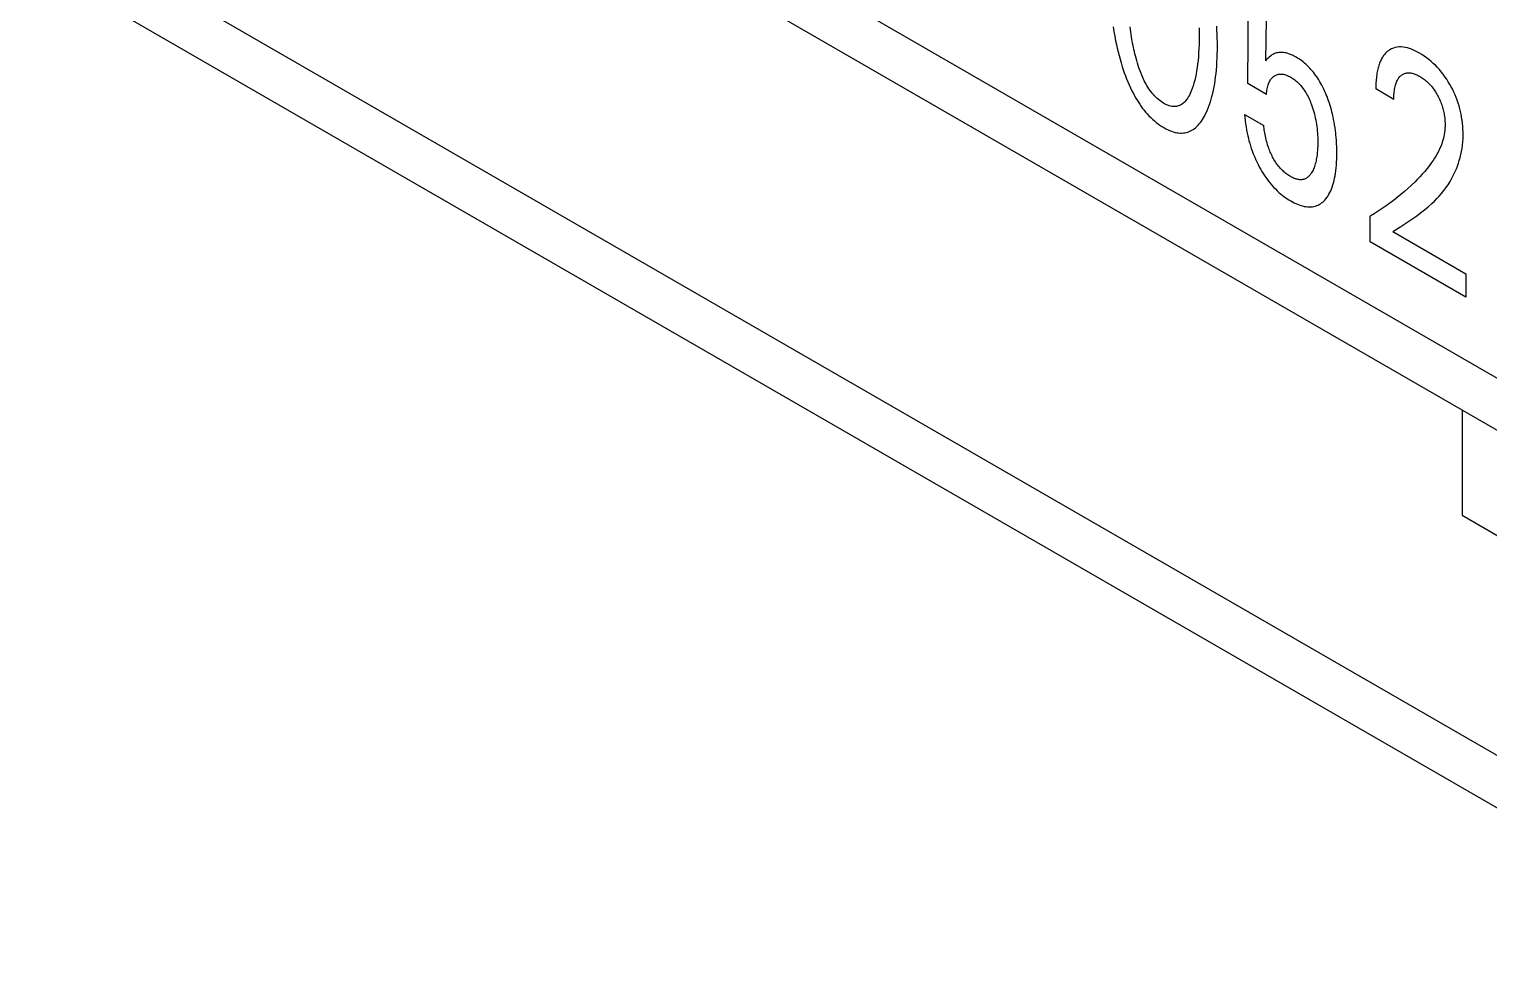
# Model space of a CAD drawing. Extents: x 0 to 420, y 0 to 297.
# Drawn here: x 193.64 to 203.11, y 122.04 to 128.06 of the extents above; entities that cross this region are included whole.
import ezdxf

# ---------------------------------------------------------------- set-up
doc = ezdxf.new("R2010")
doc.units = 0
doc.header["$LTSCALE"] = 23.1
doc.layers.add('40000_ISO', color=7, linetype='CONTINUOUS')

msp = doc.modelspace()

# ---------------------------------------------------------------- linework, layer by layer
at = {"layer": '40000_ISO', "color": 7, "linetype": 'CONTINUOUS'}
for p, q in [((164.8545, 147.9124), (213.9987, 119.5397)), ((165.0612, 147.4549), (214.2058, 119.0819)), ((220.0091, 113.62), (170.8649, 141.9927)), ((171.072, 141.5349), (220.2162, 113.1622)), ((201.5429, 127.7077), (201.549, 128.3493)), ((201.6637, 128.2981), (201.6566, 127.8555)), ((200.6696, 128.0756), (200.6742, 128.0459)), ((200.7816, 128.06), (200.7796, 128.0764)), ((201.3427, 128.0538), (201.3411, 128.0803)), ((200.6742, 128.0459), (200.6794, 128.0159)), ((200.6794, 128.0159), (200.6852, 127.9858)), ((200.6852, 127.9858), (200.6902, 127.9621)), ((200.7837, 128.0435), (200.7816, 128.06)), ((200.7861, 128.0269), (200.7837, 128.0435)), ((200.7886, 128.0103), (200.7861, 128.0269)), ((200.7908, 127.9968), (200.7886, 128.0103)), ((200.7932, 127.9833), (200.7908, 127.9968)), ((200.7957, 127.9698), (200.7932, 127.9833)), ((201.2265, 128.0702), (201.2271, 128.043)), ((201.2271, 127.9887), (201.2265, 127.9617)), ((201.2271, 128.043), (201.2273, 128.0159)), ((201.2273, 128.0159), (201.2271, 127.9887)), ((201.3439, 128.0275), (201.3427, 128.0538)), ((201.3448, 128.0013), (201.3439, 128.0275)), ((201.3453, 127.9754), (201.3448, 128.0013)), ((200.6902, 127.9621), (200.6956, 127.9382)), ((200.6956, 127.9382), (200.7014, 127.9143)), ((200.7014, 127.9143), (200.7076, 127.8902)), ((200.7076, 127.8902), (200.7142, 127.8661)), ((200.7983, 127.9562), (200.7957, 127.9698)), ((200.8011, 127.9426), (200.7983, 127.9562)), ((200.804, 127.9289), (200.8011, 127.9426)), ((200.8071, 127.9152), (200.804, 127.9289)), ((200.8104, 127.9014), (200.8071, 127.9152)), ((200.8138, 127.8876), (200.8104, 127.9014)), ((200.8179, 127.8722), (200.8138, 127.8876)), ((201.2241, 127.9084), (201.2222, 127.8823)), ((201.2255, 127.9349), (201.2241, 127.9084)), ((201.2265, 127.9617), (201.2255, 127.9349)), ((201.344, 127.8724), (201.3448, 127.8979)), ((201.3448, 127.8979), (201.3453, 127.9237)), ((201.3455, 127.9496), (201.3453, 127.9754)), ((201.3453, 127.9237), (201.3455, 127.9496)), ((201.6899, 127.8866), (201.6817, 127.88)), ((201.6946, 127.8902), (201.6899, 127.8866)), ((201.6995, 127.8936), (201.6946, 127.8902)), ((201.7045, 127.8967), (201.6995, 127.8936)), ((201.7102, 127.8998), (201.7045, 127.8967)), ((201.7161, 127.9025), (201.7102, 127.8998)), ((201.7221, 127.9049), (201.7161, 127.9025)), ((201.7283, 127.9069), (201.7221, 127.9049)), ((201.7348, 127.9084), (201.7283, 127.9069)), ((201.7414, 127.9096), (201.7348, 127.9084)), ((201.7481, 127.9104), (201.7414, 127.9096)), ((201.7562, 127.9107), (201.7481, 127.9104)), ((201.7644, 127.9105), (201.7562, 127.9107)), ((201.7728, 127.9098), (201.7644, 127.9105)), ((201.7814, 127.9085), (201.7728, 127.9098)), ((201.79, 127.9067), (201.7814, 127.9085)), ((201.7988, 127.9044), (201.79, 127.9067)), ((201.8069, 127.9019), (201.7988, 127.9044)), ((201.8151, 127.8989), (201.8069, 127.9019)), ((201.8233, 127.8956), (201.8151, 127.8989)), ((201.8316, 127.8919), (201.8233, 127.8956)), ((201.8399, 127.8878), (201.8316, 127.8919)), ((201.8483, 127.8835), (201.8399, 127.8878)), ((201.8566, 127.8788), (201.8483, 127.8835)), ((202.4197, 127.8845), (202.416, 127.879)), ((202.4235, 127.8898), (202.4197, 127.8845)), ((202.4275, 127.895), (202.4235, 127.8898)), ((202.4316, 127.8999), (202.4275, 127.895)), ((202.4359, 127.9046), (202.4316, 127.8999)), ((202.4404, 127.9091), (202.4359, 127.9046)), ((202.445, 127.9133), (202.4404, 127.9091)), ((202.4498, 127.9173), (202.445, 127.9133)), ((202.4547, 127.9211), (202.4498, 127.9173)), ((202.4597, 127.9246), (202.4547, 127.9211)), ((202.4648, 127.9278), (202.4597, 127.9246)), ((202.4756, 127.9336), (202.4648, 127.9278)), ((202.4869, 127.9383), (202.4756, 127.9336)), ((202.4987, 127.9418), (202.4869, 127.9383)), ((202.5111, 127.9443), (202.4987, 127.9418)), ((202.5238, 127.9455), (202.5111, 127.9443)), ((202.5369, 127.9455), (202.5238, 127.9455)), ((202.5504, 127.9444), (202.5369, 127.9455)), ((202.5642, 127.9422), (202.5504, 127.9444)), ((202.5782, 127.939), (202.5642, 127.9422)), ((202.5909, 127.9352), (202.5782, 127.939)), ((202.6038, 127.9306), (202.5909, 127.9352)), ((202.6167, 127.9252), (202.6038, 127.9306)), ((202.6298, 127.9192), (202.6167, 127.9252)), ((202.6428, 127.9125), (202.6298, 127.9192)), ((202.656, 127.9052), (202.6428, 127.9125)), ((202.6713, 127.8961), (202.656, 127.9052)), ((202.6866, 127.8861), (202.6713, 127.8961)), ((202.7018, 127.8754), (202.6866, 127.8861)), ((200.7142, 127.8661), (200.7213, 127.8419)), ((200.7213, 127.8419), (200.7289, 127.8177)), ((200.7289, 127.8177), (200.7353, 127.7981)), ((200.7353, 127.7981), (200.742, 127.7785)), ((200.8222, 127.8568), (200.8179, 127.8722)), ((200.8267, 127.8413), (200.8222, 127.8568)), ((200.8316, 127.8258), (200.8267, 127.8413)), ((200.8367, 127.8102), (200.8316, 127.8258)), ((200.8423, 127.7947), (200.8367, 127.8102)), ((200.8482, 127.7792), (200.8423, 127.7947)), ((201.2111, 127.7907), (201.2071, 127.7687)), ((201.2145, 127.8131), (201.2111, 127.7907)), ((201.2175, 127.8358), (201.2145, 127.8131)), ((201.2201, 127.8589), (201.2175, 127.8358)), ((201.2222, 127.8823), (201.2201, 127.8589)), ((201.3367, 127.7728), (201.3391, 127.7973)), ((201.3391, 127.7973), (201.3411, 127.822)), ((201.3411, 127.822), (201.3427, 127.8471)), ((201.3427, 127.8471), (201.344, 127.8724)), ((201.6651, 127.8644), (201.6566, 127.8555)), ((201.6739, 127.8729), (201.6651, 127.8644)), ((201.6817, 127.88), (201.6739, 127.8729)), ((201.8657, 127.8734), (201.8566, 127.8788)), ((201.8747, 127.8676), (201.8657, 127.8734)), ((201.8837, 127.8615), (201.8747, 127.8676)), ((201.8927, 127.855), (201.8837, 127.8615)), ((201.9017, 127.8482), (201.8927, 127.855)), ((201.9105, 127.841), (201.9017, 127.8482)), ((201.9193, 127.8334), (201.9105, 127.841)), ((201.928, 127.8255), (201.9193, 127.8334)), ((201.9365, 127.8172), (201.928, 127.8255)), ((201.9446, 127.8088), (201.9365, 127.8172)), ((201.9525, 127.8001), (201.9446, 127.8088)), ((201.9603, 127.7912), (201.9525, 127.8001)), ((201.9679, 127.7819), (201.9603, 127.7912)), ((202.3836, 127.793), (202.382, 127.7847)), ((202.3854, 127.8012), (202.3836, 127.793)), ((202.3874, 127.8092), (202.3854, 127.8012)), ((202.3895, 127.8171), (202.3874, 127.8092)), ((202.3918, 127.8248), (202.3895, 127.8171)), ((202.3942, 127.8323), (202.3918, 127.8248)), ((202.3969, 127.8397), (202.3942, 127.8323)), ((202.3997, 127.8469), (202.3969, 127.8397)), ((202.4027, 127.8539), (202.3997, 127.8469)), ((202.4059, 127.8607), (202.4027, 127.8539)), ((202.4092, 127.8673), (202.4059, 127.8607)), ((202.4126, 127.8732), (202.4092, 127.8673)), ((202.416, 127.879), (202.4126, 127.8732)), ((202.7169, 127.8639), (202.7018, 127.8754)), ((202.7318, 127.8516), (202.7169, 127.8639)), ((202.7455, 127.8394), (202.7318, 127.8516)), ((202.759, 127.8266), (202.7455, 127.8394)), ((202.7722, 127.8131), (202.759, 127.8266)), ((202.7851, 127.7989), (202.7722, 127.8131)), ((202.7977, 127.7841), (202.7851, 127.7989)), ((200.742, 127.7785), (200.7492, 127.7589)), ((200.7492, 127.7589), (200.7567, 127.7393)), ((200.7567, 127.7393), (200.7646, 127.7198)), ((200.7646, 127.7198), (200.7729, 127.7004)), ((200.7729, 127.7004), (200.7817, 127.6811)), ((200.8545, 127.7637), (200.8482, 127.7792)), ((200.8613, 127.7482), (200.8545, 127.7637)), ((200.8663, 127.7373), (200.8613, 127.7482)), ((200.8716, 127.7265), (200.8663, 127.7373)), ((200.8771, 127.7157), (200.8716, 127.7265)), ((200.8829, 127.7051), (200.8771, 127.7157)), ((200.8889, 127.6946), (200.8829, 127.7051)), ((200.8951, 127.6843), (200.8889, 127.6946)), ((201.1935, 127.7112), (201.1879, 127.693)), ((201.1985, 127.73), (201.1935, 127.7112)), ((201.203, 127.7492), (201.1985, 127.73)), ((201.2071, 127.7687), (201.203, 127.7492)), ((201.3242, 127.6865), (201.3279, 127.7076)), ((201.3279, 127.7076), (201.3312, 127.7291)), ((201.3312, 127.7291), (201.3342, 127.7508)), ((201.3342, 127.7508), (201.3367, 127.7728)), ((201.6637, 127.638), (201.5429, 127.7077)), ((201.6722, 127.6916), (201.6744, 127.699)), ((201.6744, 127.699), (201.6769, 127.7061)), ((201.6769, 127.7061), (201.6796, 127.7129)), ((201.6796, 127.7129), (201.6826, 127.7195)), ((201.6826, 127.7195), (201.6859, 127.7257)), ((201.6859, 127.7257), (201.6895, 127.7315)), ((201.6895, 127.7315), (201.6932, 127.7367)), ((201.6932, 127.7367), (201.6971, 127.7416)), ((201.6971, 127.7416), (201.7013, 127.7462)), ((201.7013, 127.7462), (201.7058, 127.7504)), ((201.7058, 127.7504), (201.7105, 127.7542)), ((201.7105, 127.7542), (201.7154, 127.7577)), ((201.7154, 127.7577), (201.7201, 127.7605)), ((201.7201, 127.7605), (201.7249, 127.763)), ((201.7249, 127.763), (201.73, 127.7652)), ((201.73, 127.7652), (201.7352, 127.767)), ((201.7352, 127.767), (201.7406, 127.7684)), ((201.7406, 127.7684), (201.7462, 127.7694)), ((201.7462, 127.7694), (201.7517, 127.77)), ((201.7517, 127.77), (201.7574, 127.7702)), ((201.7574, 127.7702), (201.7632, 127.7699)), ((201.7632, 127.7699), (201.7691, 127.7693)), ((201.7691, 127.7693), (201.7752, 127.7683)), ((201.7752, 127.7683), (201.7813, 127.7669)), ((201.7813, 127.7669), (201.7878, 127.765)), ((201.7878, 127.765), (201.7943, 127.7627)), ((201.7943, 127.7627), (201.8009, 127.76)), ((201.8009, 127.76), (201.8075, 127.757)), ((201.8075, 127.757), (201.8142, 127.7536)), ((201.8142, 127.7536), (201.8208, 127.7499)), ((201.8208, 127.7499), (201.8276, 127.7459)), ((201.8276, 127.7459), (201.8344, 127.7415)), ((201.8344, 127.7415), (201.8411, 127.7368)), ((201.8411, 127.7368), (201.8479, 127.7318)), ((201.8479, 127.7318), (201.8545, 127.7264)), ((201.8545, 127.7264), (201.8611, 127.7208)), ((201.8611, 127.7208), (201.8676, 127.7148)), ((201.8676, 127.7148), (201.8739, 127.7086)), ((201.8739, 127.7086), (201.88, 127.7022)), ((201.88, 127.7022), (201.886, 127.6955)), ((201.886, 127.6955), (201.8918, 127.6885)), ((201.9754, 127.7724), (201.9679, 127.7819)), ((201.9826, 127.7626), (201.9754, 127.7724)), ((201.9897, 127.7526), (201.9826, 127.7626)), ((201.9965, 127.7425), (201.9897, 127.7526)), ((202.0032, 127.7321), (201.9965, 127.7425)), ((202.0102, 127.7205), (202.0032, 127.7321)), ((202.0169, 127.7088), (202.0102, 127.7205)), ((202.0234, 127.6969), (202.0169, 127.7088)), ((202.0295, 127.6849), (202.0234, 127.6969)), ((202.3732, 127.6942), (202.373, 127.6837)), ((202.3735, 127.7046), (202.3732, 127.6942)), ((202.374, 127.715), (202.3735, 127.7046)), ((202.3746, 127.7253), (202.374, 127.715)), ((202.3754, 127.7355), (202.3746, 127.7253)), ((202.3764, 127.7456), (202.3754, 127.7355)), ((202.3775, 127.7555), (202.3764, 127.7456)), ((202.3788, 127.7654), (202.3775, 127.7555)), ((202.3803, 127.7751), (202.3788, 127.7654)), ((202.382, 127.7847), (202.3803, 127.7751)), ((202.4981, 127.6892), (202.5, 127.6968)), ((202.5, 127.6968), (202.5021, 127.7041)), ((202.5021, 127.7041), (202.5045, 127.7113)), ((202.5045, 127.7113), (202.5072, 127.7181)), ((202.5072, 127.7181), (202.5101, 127.7247)), ((202.5101, 127.7247), (202.5131, 127.7305)), ((202.5131, 127.7305), (202.5162, 127.736)), ((202.5162, 127.736), (202.5196, 127.7413)), ((202.5196, 127.7413), (202.5232, 127.7463)), ((202.5232, 127.7463), (202.5271, 127.7509)), ((202.5271, 127.7509), (202.5312, 127.7553)), ((202.5312, 127.7553), (202.5355, 127.7593)), ((202.5355, 127.7593), (202.5392, 127.7624)), ((202.5392, 127.7624), (202.543, 127.7652)), ((202.543, 127.7652), (202.547, 127.7678)), ((202.547, 127.7678), (202.5512, 127.7701)), ((202.5512, 127.7701), (202.5555, 127.7721)), ((202.5555, 127.7721), (202.5599, 127.7739)), ((202.5599, 127.7739), (202.5645, 127.7753)), ((202.5645, 127.7753), (202.5692, 127.7765)), ((202.5692, 127.7765), (202.5745, 127.7774)), ((202.5745, 127.7774), (202.58, 127.778)), ((202.58, 127.778), (202.5857, 127.7782)), ((202.5857, 127.7782), (202.5914, 127.778)), ((202.5914, 127.778), (202.5973, 127.7775)), ((202.5973, 127.7775), (202.6033, 127.7766)), ((202.6033, 127.7766), (202.6093, 127.7753)), ((202.6093, 127.7753), (202.615, 127.7738)), ((202.615, 127.7738), (202.6208, 127.772)), ((202.6208, 127.772), (202.6266, 127.7699)), ((202.6266, 127.7699), (202.6324, 127.7675)), ((202.6324, 127.7675), (202.6383, 127.7649)), ((202.6383, 127.7649), (202.6441, 127.7621)), ((202.6441, 127.7621), (202.65, 127.759)), ((202.65, 127.759), (202.656, 127.7557)), ((202.656, 127.7557), (202.6625, 127.7518)), ((202.6625, 127.7518), (202.6691, 127.7477)), ((202.6691, 127.7477), (202.6756, 127.7433)), ((202.6756, 127.7433), (202.6821, 127.7387)), ((202.6821, 127.7387), (202.6886, 127.7338)), ((202.6886, 127.7338), (202.695, 127.7287)), ((202.695, 127.7287), (202.7014, 127.7233)), ((202.7014, 127.7233), (202.7072, 127.718)), ((202.7072, 127.718), (202.713, 127.7125)), ((202.713, 127.7125), (202.7187, 127.7068)), ((202.7187, 127.7068), (202.7244, 127.7009)), ((202.7244, 127.7009), (202.7299, 127.6948)), ((202.7299, 127.6948), (202.7353, 127.6884)), ((202.8097, 127.7688), (202.7977, 127.7841)), ((202.8213, 127.7529), (202.8097, 127.7688)), ((202.8325, 127.7366), (202.8213, 127.7529)), ((202.8432, 127.7198), (202.8325, 127.7366)), ((202.8534, 127.7027), (202.8432, 127.7198)), ((202.8626, 127.6861), (202.8534, 127.7027)), ((200.7817, 127.6811), (200.791, 127.6619)), ((200.791, 127.6619), (200.8008, 127.6428)), ((200.8008, 127.6428), (200.8085, 127.6286)), ((200.8085, 127.6286), (200.8165, 127.6145)), ((200.8165, 127.6145), (200.8248, 127.6006)), ((200.8248, 127.6006), (200.8333, 127.5869)), ((200.9016, 127.6742), (200.8951, 127.6843)), ((200.9083, 127.6644), (200.9016, 127.6742)), ((200.9154, 127.6548), (200.9083, 127.6644)), ((200.9226, 127.6456), (200.9154, 127.6548)), ((200.9303, 127.6365), (200.9226, 127.6456)), ((200.9382, 127.6278), (200.9303, 127.6365)), ((200.9463, 127.6195), (200.9382, 127.6278)), ((200.9546, 127.6117), (200.9463, 127.6195)), ((200.9631, 127.6043), (200.9546, 127.6117)), ((200.9717, 127.5974), (200.9631, 127.6043)), ((201.1475, 127.6064), (201.1412, 127.5982)), ((201.1535, 127.6151), (201.1475, 127.6064)), ((201.159, 127.6242), (201.1535, 127.6151)), ((201.1642, 127.6337), (201.159, 127.6242)), ((201.169, 127.6437), (201.1642, 127.6337)), ((201.1736, 127.6539), (201.169, 127.6437)), ((201.1778, 127.6644), (201.1736, 127.6539)), ((201.1819, 127.6751), (201.1778, 127.6644)), ((201.1879, 127.693), (201.1819, 127.6751)), ((201.3002, 127.5895), (201.3055, 127.6072)), ((201.3055, 127.6072), (201.3105, 127.6253)), ((201.3105, 127.6253), (201.3155, 127.6453)), ((201.3155, 127.6453), (201.3201, 127.6657)), ((201.3201, 127.6657), (201.3242, 127.6865)), ((201.6637, 127.638), (201.6644, 127.6474)), ((201.6644, 127.6474), (201.6655, 127.6566)), ((201.6655, 127.6566), (201.6667, 127.6657)), ((201.6667, 127.6657), (201.6683, 127.6746)), ((201.6683, 127.6746), (201.6701, 127.6832)), ((201.6701, 127.6832), (201.6722, 127.6916)), ((201.8918, 127.6885), (201.8974, 127.6814)), ((201.8974, 127.6814), (201.9029, 127.674)), ((201.9029, 127.674), (201.9082, 127.6664)), ((201.9082, 127.6664), (201.9133, 127.6587)), ((201.9133, 127.6587), (201.9182, 127.6508)), ((201.9182, 127.6508), (201.9235, 127.6419)), ((201.9235, 127.6419), (201.9285, 127.6329)), ((201.9285, 127.6329), (201.9332, 127.6237)), ((201.9332, 127.6237), (201.9378, 127.6144)), ((201.9378, 127.6144), (201.9421, 127.6051)), ((201.9421, 127.6051), (201.9462, 127.5957)), ((202.0355, 127.6728), (202.0295, 127.6849)), ((202.0411, 127.6606), (202.0355, 127.6728)), ((202.0465, 127.6483), (202.0411, 127.6606)), ((202.0517, 127.636), (202.0465, 127.6483)), ((202.0566, 127.6236), (202.0517, 127.636)), ((202.062, 127.6094), (202.0566, 127.6236)), ((202.0671, 127.5951), (202.062, 127.6094)), ((202.373, 127.6837), (202.3729, 127.6732)), ((202.4898, 127.6057), (202.3729, 127.6732)), ((202.4898, 127.6057), (202.4899, 127.6157)), ((202.4899, 127.6157), (202.4902, 127.6256)), ((202.4902, 127.6256), (202.4907, 127.6355)), ((202.4907, 127.6355), (202.4914, 127.6452)), ((202.4914, 127.6452), (202.4923, 127.6548)), ((202.4923, 127.6548), (202.4935, 127.6642)), ((202.4935, 127.6642), (202.4949, 127.6735)), ((202.4949, 127.6735), (202.4964, 127.6814)), ((202.4964, 127.6814), (202.4981, 127.6892)), ((202.7353, 127.6884), (202.7406, 127.6819)), ((202.7406, 127.6819), (202.7457, 127.6752)), ((202.7457, 127.6752), (202.7508, 127.6683)), ((202.7508, 127.6683), (202.7556, 127.6613)), ((202.7556, 127.6613), (202.7603, 127.6541)), ((202.7603, 127.6541), (202.7649, 127.6467)), ((202.7649, 127.6467), (202.7693, 127.6393)), ((202.7693, 127.6393), (202.7735, 127.6318)), ((202.7735, 127.6318), (202.7781, 127.6232)), ((202.7781, 127.6232), (202.7824, 127.6146)), ((202.7824, 127.6146), (202.7865, 127.6059)), ((202.7865, 127.6059), (202.7904, 127.5971)), ((202.8714, 127.6693), (202.8626, 127.6861)), ((202.8796, 127.6522), (202.8714, 127.6693)), ((202.8873, 127.6351), (202.8796, 127.6522)), ((202.8944, 127.6178), (202.8873, 127.6351)), ((202.901, 127.6005), (202.8944, 127.6178)), ((202.9073, 127.5821), (202.901, 127.6005)), ((200.8333, 127.5869), (200.8422, 127.5735)), ((200.8422, 127.5735), (200.8513, 127.5603)), ((200.8513, 127.5603), (200.8607, 127.5474)), ((200.8607, 127.5474), (200.8704, 127.5349)), ((200.8704, 127.5349), (200.8803, 127.5227)), ((200.8803, 127.5227), (200.8905, 127.511)), ((200.8905, 127.511), (200.9017, 127.4989)), ((200.9804, 127.591), (200.9717, 127.5974)), ((200.9891, 127.5851), (200.9804, 127.591)), ((200.9979, 127.5797), (200.9891, 127.5851)), ((201.0066, 127.5749), (200.9979, 127.5797)), ((201.0154, 127.5708), (201.0066, 127.5749)), ((201.024, 127.5672), (201.0154, 127.5708)), ((201.0326, 127.5642), (201.024, 127.5672)), ((201.0411, 127.5618), (201.0326, 127.5642)), ((201.0494, 127.56), (201.0411, 127.5618)), ((201.0575, 127.5589), (201.0494, 127.56)), ((201.0654, 127.5585), (201.0575, 127.5589)), ((201.0731, 127.5587), (201.0654, 127.5585)), ((201.0804, 127.5595), (201.0731, 127.5587)), ((201.0874, 127.561), (201.0804, 127.5595)), ((201.0941, 127.5631), (201.0874, 127.561)), ((201.1006, 127.5657), (201.0941, 127.5631)), ((201.1069, 127.5687), (201.1006, 127.5657)), ((201.1129, 127.5723), (201.1069, 127.5687)), ((201.1186, 127.5763), (201.1129, 127.5723)), ((201.1241, 127.5807), (201.1186, 127.5763)), ((201.1294, 127.5854), (201.1241, 127.5807)), ((201.1345, 127.5905), (201.1294, 127.5854)), ((201.1412, 127.5982), (201.1345, 127.5905)), ((201.2611, 127.4961), (201.2669, 127.5071)), ((201.2669, 127.5071), (201.2744, 127.5227)), ((201.2744, 127.5227), (201.2815, 127.5387)), ((201.2815, 127.5387), (201.2881, 127.5552)), ((201.2881, 127.5552), (201.2944, 127.5722)), ((201.2944, 127.5722), (201.3002, 127.5895)), ((201.5224, 127.508), (201.6458, 127.4368)), ((201.5224, 127.508), (201.524, 127.4883)), ((201.9462, 127.5957), (201.95, 127.5862)), ((201.95, 127.5862), (201.9537, 127.5768)), ((201.9537, 127.5768), (201.9585, 127.5639)), ((201.9585, 127.5639), (201.9629, 127.551)), ((201.9629, 127.551), (201.967, 127.5381)), ((201.967, 127.5381), (201.9708, 127.5253)), ((201.9708, 127.5253), (201.9743, 127.5125)), ((201.9743, 127.5125), (201.9775, 127.4998)), ((202.0719, 127.5809), (202.0671, 127.5951)), ((202.0764, 127.5667), (202.0719, 127.5809)), ((202.0806, 127.5525), (202.0764, 127.5667)), ((202.0846, 127.5383), (202.0806, 127.5525)), ((202.0883, 127.5242), (202.0846, 127.5383)), ((202.0918, 127.5101), (202.0883, 127.5242)), ((202.0958, 127.4923), (202.0918, 127.5101)), ((202.7904, 127.5971), (202.794, 127.5883)), ((202.794, 127.5883), (202.7974, 127.5794)), ((202.7974, 127.5794), (202.8005, 127.5706)), ((202.8005, 127.5706), (202.8032, 127.5623)), ((202.8032, 127.5623), (202.8057, 127.5539)), ((202.8057, 127.5539), (202.808, 127.5456)), ((202.808, 127.5456), (202.8101, 127.5373)), ((202.8101, 127.5373), (202.812, 127.5291)), ((202.812, 127.5291), (202.8138, 127.5208)), ((202.8138, 127.5208), (202.8153, 127.5127)), ((202.8153, 127.5127), (202.8167, 127.5045)), ((202.8167, 127.5045), (202.8183, 127.494)), ((202.9129, 127.5636), (202.9073, 127.5821)), ((202.9179, 127.5453), (202.9129, 127.5636)), ((202.9223, 127.527), (202.9179, 127.5453)), ((202.9262, 127.5089), (202.9223, 127.527)), ((202.9295, 127.4909), (202.9262, 127.5089)), ((200.9017, 127.4989), (200.9131, 127.4873)), ((200.9131, 127.4873), (200.9248, 127.4763)), ((200.9248, 127.4763), (200.9367, 127.4658)), ((200.9367, 127.4658), (200.9488, 127.4559)), ((200.9488, 127.4559), (200.9609, 127.4466)), ((200.9609, 127.4466), (200.9732, 127.4379)), ((200.9732, 127.4379), (200.9855, 127.4298)), ((200.9855, 127.4298), (200.9979, 127.4223)), ((200.9979, 127.4223), (201.0103, 127.4155)), ((201.0103, 127.4155), (201.0226, 127.4093)), ((201.1796, 127.4049), (201.1875, 127.4097)), ((201.1875, 127.4097), (201.1952, 127.4151)), ((201.1952, 127.4151), (201.2041, 127.422)), ((201.2041, 127.422), (201.2125, 127.4296)), ((201.2125, 127.4296), (201.2205, 127.4377)), ((201.2205, 127.4377), (201.2281, 127.4463)), ((201.2281, 127.4463), (201.2353, 127.4555)), ((201.2353, 127.4555), (201.2422, 127.4651)), ((201.2422, 127.4651), (201.2488, 127.475)), ((201.2488, 127.475), (201.2551, 127.4854)), ((201.2551, 127.4854), (201.2611, 127.4961)), ((201.524, 127.4883), (201.526, 127.4682)), ((201.526, 127.4682), (201.5284, 127.4479)), ((201.5284, 127.4479), (201.5314, 127.4274)), ((201.5314, 127.4274), (201.5349, 127.4066)), ((201.6467, 127.4276), (201.6458, 127.4368)), ((201.6479, 127.4181), (201.6467, 127.4276)), ((201.6493, 127.4082), (201.6479, 127.4181)), ((201.9775, 127.4998), (201.9807, 127.4858)), ((201.9807, 127.4858), (201.9835, 127.4718)), ((201.9835, 127.4718), (201.9861, 127.458)), ((201.9861, 127.458), (201.9883, 127.4443)), ((201.9883, 127.4443), (201.9902, 127.4306)), ((201.9902, 127.4306), (201.9918, 127.4171)), ((201.9918, 127.4171), (201.9933, 127.402)), ((202.0995, 127.4745), (202.0958, 127.4923)), ((202.1028, 127.4569), (202.0995, 127.4745)), ((202.1058, 127.4394), (202.1028, 127.4569)), ((202.1085, 127.4219), (202.1058, 127.4394)), ((202.1108, 127.4046), (202.1085, 127.4219)), ((202.8183, 127.494), (202.8196, 127.4836)), ((202.8196, 127.4836), (202.8206, 127.4733)), ((202.8216, 127.4193), (202.8205, 127.4054)), ((202.8206, 127.4733), (202.8214, 127.4632)), ((202.8214, 127.4632), (202.8219, 127.4532)), ((202.8221, 127.4335), (202.8216, 127.4193)), ((202.8219, 127.4532), (202.8221, 127.4433)), ((202.8221, 127.4433), (202.8221, 127.4335)), ((202.9326, 127.4707), (202.9295, 127.4909)), ((202.9351, 127.4508), (202.9326, 127.4707)), ((202.937, 127.4311), (202.9351, 127.4508)), ((202.9382, 127.4117), (202.937, 127.4311)), ((202.9389, 127.3927), (202.9382, 127.4117)), ((201.0226, 127.4093), (201.0349, 127.4038)), ((201.0349, 127.4038), (201.0471, 127.3991)), ((201.0471, 127.3991), (201.0592, 127.3951)), ((201.0592, 127.3951), (201.0711, 127.3918)), ((201.0711, 127.3918), (201.0828, 127.3893)), ((201.0828, 127.3893), (201.0943, 127.3876)), ((201.0943, 127.3876), (201.1056, 127.3868)), ((201.1056, 127.3868), (201.1157, 127.3868)), ((201.1157, 127.3868), (201.1257, 127.3875)), ((201.1257, 127.3875), (201.1353, 127.3889)), ((201.1353, 127.3889), (201.1447, 127.3909)), ((201.1447, 127.3909), (201.1538, 127.3935)), ((201.1538, 127.3935), (201.1627, 127.3968)), ((201.1627, 127.3968), (201.1713, 127.4006)), ((201.1713, 127.4006), (201.1796, 127.4049)), ((201.5349, 127.4066), (201.5389, 127.3857)), ((201.5389, 127.3857), (201.5424, 127.3695)), ((201.5424, 127.3695), (201.5463, 127.3533)), ((201.5463, 127.3533), (201.5505, 127.3369)), ((201.5505, 127.3369), (201.5551, 127.3206)), ((201.5551, 127.3206), (201.5601, 127.3041)), ((201.6509, 127.3981), (201.6493, 127.4082)), ((201.6526, 127.3878), (201.6509, 127.3981)), ((201.6546, 127.3773), (201.6526, 127.3878)), ((201.6568, 127.3666), (201.6546, 127.3773)), ((201.6593, 127.3558), (201.6568, 127.3666)), ((201.6619, 127.3449), (201.6593, 127.3558)), ((201.6648, 127.3338), (201.6619, 127.3449)), ((201.668, 127.3227), (201.6648, 127.3338)), ((201.6714, 127.3116), (201.668, 127.3227)), ((201.9933, 127.402), (201.9945, 127.3871)), ((201.9945, 127.3871), (201.9954, 127.3723)), ((201.9954, 127.3723), (201.9961, 127.3576)), ((201.9961, 127.3576), (201.9964, 127.3431)), ((201.9964, 127.3431), (201.9966, 127.3288)), ((201.9966, 127.3288), (201.9964, 127.315)), ((202.1128, 127.3874), (202.1108, 127.4046)), ((202.1143, 127.3739), (202.1128, 127.3874)), ((202.1155, 127.3605), (202.1143, 127.3739)), ((202.1171, 127.3391), (202.1155, 127.3605)), ((202.1184, 127.3179), (202.1171, 127.3391)), ((202.1192, 127.297), (202.1184, 127.3179)), ((202.8002, 127.3174), (202.7937, 127.3004)), ((202.8042, 127.329), (202.8002, 127.3174)), ((202.8079, 127.341), (202.8042, 127.329)), ((202.8112, 127.3532), (202.8079, 127.341)), ((202.8142, 127.3657), (202.8112, 127.3532)), ((202.8168, 127.3786), (202.8142, 127.3657)), ((202.8189, 127.3918), (202.8168, 127.3786)), ((202.8205, 127.4054), (202.8189, 127.3918)), ((202.9349, 127.3085), (202.937, 127.3298)), ((202.937, 127.3298), (202.9384, 127.3516)), ((202.9384, 127.3516), (202.939, 127.3739)), ((202.939, 127.3739), (202.9389, 127.3927)), ((201.5601, 127.3041), (201.5655, 127.2877)), ((201.5655, 127.2877), (201.5713, 127.2713)), ((201.5713, 127.2713), (201.5781, 127.2533)), ((201.5781, 127.2533), (201.5855, 127.2354)), ((201.5855, 127.2354), (201.5933, 127.2175)), ((201.675, 127.3004), (201.6714, 127.3116)), ((201.6788, 127.2893), (201.675, 127.3004)), ((201.682, 127.2808), (201.6788, 127.2893)), ((201.6853, 127.2724), (201.682, 127.2808)), ((201.6887, 127.264), (201.6853, 127.2724)), ((201.6923, 127.2557), (201.6887, 127.264)), ((201.696, 127.2474), (201.6923, 127.2557)), ((201.6999, 127.2393), (201.696, 127.2474)), ((201.704, 127.2312), (201.6999, 127.2393)), ((201.7082, 127.2233), (201.704, 127.2312)), ((201.7126, 127.2154), (201.7082, 127.2233)), ((201.9889, 127.225), (201.9872, 127.2152)), ((201.9905, 127.235), (201.9889, 127.225)), ((201.9919, 127.2451), (201.9905, 127.235)), ((201.9928, 127.2532), (201.9919, 127.2451)), ((201.9936, 127.2613), (201.9928, 127.2532)), ((201.9947, 127.2745), (201.9936, 127.2613)), ((201.9955, 127.2878), (201.9947, 127.2745)), ((201.9961, 127.3013), (201.9955, 127.2878)), ((201.9964, 127.315), (201.9961, 127.3013)), ((202.1197, 127.2762), (202.1192, 127.297)), ((202.1192, 127.217), (202.1197, 127.2362)), ((202.1199, 127.2556), (202.1197, 127.2762)), ((202.1197, 127.2362), (202.1199, 127.2556)), ((202.7533, 127.2236), (202.7441, 127.2096)), ((202.7622, 127.238), (202.7533, 127.2236)), ((202.7708, 127.2528), (202.7622, 127.238)), ((202.7789, 127.2681), (202.7708, 127.2528)), ((202.7865, 127.284), (202.7789, 127.2681)), ((202.7937, 127.3004), (202.7865, 127.284)), ((202.9145, 127.2091), (202.9198, 127.2281)), ((202.9198, 127.2281), (202.9245, 127.2474)), ((202.9245, 127.2474), (202.9286, 127.2673)), ((202.9286, 127.2673), (202.9321, 127.2877)), ((202.9321, 127.2877), (202.9349, 127.3085)), ((201.5933, 127.2175), (201.6016, 127.1998)), ((201.6016, 127.1998), (201.6103, 127.1822)), ((201.6103, 127.1822), (201.6196, 127.1647)), ((201.6196, 127.1647), (201.6271, 127.1513)), ((201.6271, 127.1513), (201.6348, 127.138)), ((201.6348, 127.138), (201.6429, 127.1249)), ((201.7172, 127.2077), (201.7126, 127.2154)), ((201.722, 127.2002), (201.7172, 127.2077)), ((201.7269, 127.1928), (201.722, 127.2002)), ((201.7319, 127.1856), (201.7269, 127.1928)), ((201.7372, 127.1786), (201.7319, 127.1856)), ((201.7425, 127.1719), (201.7372, 127.1786)), ((201.748, 127.1654), (201.7425, 127.1719)), ((201.7536, 127.1591), (201.748, 127.1654)), ((201.7593, 127.153), (201.7536, 127.1591)), ((201.7652, 127.1471), (201.7593, 127.153)), ((201.7711, 127.1415), (201.7652, 127.1471)), ((201.7772, 127.136), (201.7711, 127.1415)), ((201.7833, 127.1308), (201.7772, 127.136)), ((201.7895, 127.1258), (201.7833, 127.1308)), ((201.7957, 127.1211), (201.7895, 127.1258)), ((201.9544, 127.1269), (201.9511, 127.122)), ((201.9584, 127.1334), (201.9544, 127.1269)), ((201.9622, 127.1402), (201.9584, 127.1334)), ((201.9658, 127.1472), (201.9622, 127.1402)), ((201.9691, 127.1546), (201.9658, 127.1472)), ((201.9722, 127.1621), (201.9691, 127.1546)), ((201.9751, 127.1698), (201.9722, 127.1621)), ((201.9778, 127.1778), (201.9751, 127.1698)), ((201.9805, 127.1868), (201.9778, 127.1778)), ((201.983, 127.1961), (201.9805, 127.1868)), ((201.9852, 127.2055), (201.983, 127.1961)), ((201.9872, 127.2152), (201.9852, 127.2055)), ((202.1112, 127.1248), (202.1136, 127.1427)), ((202.1136, 127.1427), (202.1156, 127.1609)), ((202.1156, 127.1609), (202.1172, 127.1794)), ((202.1172, 127.1794), (202.1184, 127.1981)), ((202.1184, 127.1981), (202.1192, 127.217)), ((202.69, 127.1386), (202.6743, 127.1205)), ((202.7053, 127.1571), (202.69, 127.1386)), ((202.7202, 127.1762), (202.7053, 127.1571)), ((202.7346, 127.1959), (202.7202, 127.1762)), ((202.7441, 127.2096), (202.7346, 127.1959)), ((202.8776, 127.1154), (202.8883, 127.1382)), ((202.8883, 127.1382), (202.8956, 127.1552)), ((202.8956, 127.1552), (202.9024, 127.1727)), ((202.9024, 127.1727), (202.9087, 127.1907)), ((202.9087, 127.1907), (202.9145, 127.2091)), ((201.6429, 127.1249), (201.6512, 127.112)), ((201.6512, 127.112), (201.6598, 127.0994)), ((201.6598, 127.0994), (201.6686, 127.087)), ((201.6686, 127.087), (201.6777, 127.0749)), ((201.6777, 127.0749), (201.6883, 127.0616)), ((201.6883, 127.0616), (201.6991, 127.0488)), ((201.6991, 127.0488), (201.7102, 127.0364)), ((201.7102, 127.0364), (201.7215, 127.0245)), ((201.802, 127.1166), (201.7957, 127.1211)), ((201.8082, 127.1123), (201.802, 127.1166)), ((201.8145, 127.1083), (201.8082, 127.1123)), ((201.8208, 127.1046), (201.8145, 127.1083)), ((201.827, 127.1012), (201.8208, 127.1046)), ((201.8331, 127.0981), (201.827, 127.1012)), ((201.8391, 127.0952), (201.8331, 127.0981)), ((201.8452, 127.0927), (201.8391, 127.0952)), ((201.8511, 127.0904), (201.8452, 127.0927)), ((201.857, 127.0885), (201.8511, 127.0904)), ((201.8629, 127.0869), (201.857, 127.0885)), ((201.8686, 127.0856), (201.8629, 127.0869)), ((201.8743, 127.0848), (201.8686, 127.0856)), ((201.8797, 127.0843), (201.8743, 127.0848)), ((201.8851, 127.0841), (201.8797, 127.0843)), ((201.8903, 127.0843), (201.8851, 127.0841)), ((201.8954, 127.0848), (201.8903, 127.0843)), ((201.9004, 127.0857), (201.8954, 127.0848)), ((201.9052, 127.0868), (201.9004, 127.0857)), ((201.9099, 127.0883), (201.9052, 127.0868)), ((201.9144, 127.0901), (201.9099, 127.0883)), ((201.9188, 127.0922), (201.9144, 127.0901)), ((201.9235, 127.0949), (201.9188, 127.0922)), ((201.928, 127.0979), (201.9235, 127.0949)), ((201.9323, 127.1013), (201.928, 127.0979)), ((201.9365, 127.1049), (201.9323, 127.1013)), ((201.9404, 127.1088), (201.9365, 127.1049)), ((201.9441, 127.113), (201.9404, 127.1088)), ((201.9477, 127.1174), (201.9441, 127.113)), ((201.9511, 127.122), (201.9477, 127.1174)), ((202.0852, 127.0238), (202.0902, 127.037)), ((202.0902, 127.037), (202.0948, 127.0507)), ((202.0948, 127.0507), (202.0989, 127.0649)), ((202.0989, 127.0649), (202.1025, 127.0794)), ((202.1025, 127.0794), (202.1058, 127.0942)), ((202.1058, 127.0942), (202.1087, 127.1094)), ((202.1087, 127.1094), (202.1112, 127.1248)), ((202.6035, 127.048), (202.5813, 127.0274)), ((202.6253, 127.0691), (202.6035, 127.048)), ((202.6419, 127.0858), (202.6253, 127.0691)), ((202.6582, 127.103), (202.6419, 127.0858)), ((202.6743, 127.1205), (202.6582, 127.103)), ((202.8139, 127.0138), (202.8279, 127.0326)), ((202.8279, 127.0326), (202.8413, 127.0521)), ((202.8413, 127.0521), (202.8541, 127.0724)), ((202.8541, 127.0724), (202.8662, 127.0935)), ((202.8662, 127.0935), (202.8776, 127.1154)), ((201.7215, 127.0245), (201.7331, 127.0132)), ((201.7331, 127.0132), (201.7448, 127.0023)), ((201.7448, 127.0023), (201.7554, 126.9931)), ((201.7554, 126.9931), (201.7662, 126.9844)), ((201.7662, 126.9844), (201.777, 126.9761)), ((201.777, 126.9761), (201.7879, 126.9682)), ((201.7879, 126.9682), (201.7989, 126.9608)), ((201.7989, 126.9608), (201.8098, 126.9538)), ((201.8098, 126.9538), (201.8208, 126.9472)), ((201.8208, 126.9472), (201.8319, 126.941)), ((201.8319, 126.941), (201.8429, 126.9353)), ((202.0216, 126.9339), (202.0287, 126.9396)), ((202.0287, 126.9396), (202.0355, 126.9458)), ((202.0355, 126.9458), (202.0419, 126.9524)), ((202.0419, 126.9524), (202.0494, 126.961)), ((202.0494, 126.961), (202.0564, 126.9702)), ((202.0564, 126.9702), (202.063, 126.9799)), ((202.063, 126.9799), (202.0692, 126.9902)), ((202.0692, 126.9902), (202.075, 127.001)), ((202.075, 127.001), (202.0803, 127.0121)), ((202.0803, 127.0121), (202.0852, 127.0238)), ((202.4882, 126.95), (202.4639, 126.9318)), ((202.5121, 126.9687), (202.4882, 126.95)), ((202.5358, 126.9879), (202.5121, 126.9687)), ((202.5587, 127.0074), (202.5358, 126.9879)), ((202.5813, 127.0274), (202.5587, 127.0074)), ((202.7362, 126.9296), (202.7527, 126.9453)), ((202.7527, 126.9453), (202.7687, 126.9615)), ((202.7687, 126.9615), (202.7842, 126.9783)), ((202.7842, 126.9783), (202.7993, 126.9957)), ((202.7993, 126.9957), (202.8139, 127.0138)), ((201.8429, 126.9353), (201.8539, 126.93)), ((201.8539, 126.93), (201.8649, 126.9252)), ((201.8649, 126.9252), (201.8758, 126.921)), ((201.8758, 126.921), (201.8866, 126.9173)), ((201.8866, 126.9173), (201.8973, 126.9142)), ((201.8973, 126.9142), (201.9079, 126.9117)), ((201.9079, 126.9117), (201.9191, 126.9097)), ((201.9191, 126.9097), (201.9302, 126.9085)), ((201.9302, 126.9085), (201.941, 126.908)), ((201.941, 126.908), (201.9516, 126.9082)), ((201.9516, 126.9082), (201.9619, 126.9092)), ((201.9619, 126.9092), (201.9719, 126.9109)), ((201.9719, 126.9109), (201.9816, 126.9134)), ((201.9816, 126.9134), (201.9902, 126.9164)), ((201.9902, 126.9164), (201.9985, 126.9199)), ((201.9985, 126.9199), (202.0065, 126.924)), ((202.0065, 126.924), (202.0142, 126.9287)), ((202.0142, 126.9287), (202.0216, 126.9339)), ((202.3622, 126.8634), (202.3358, 126.8476)), ((202.3358, 126.6813), (202.3358, 126.8476)), ((202.3882, 126.8798), (202.3622, 126.8634)), ((202.4139, 126.8967), (202.3882, 126.8798)), ((202.4393, 126.9141), (202.4139, 126.8967)), ((202.4639, 126.9318), (202.4393, 126.9141)), ((202.6125, 126.8322), (202.6381, 126.8502)), ((202.6381, 126.8502), (202.6634, 126.8689)), ((202.6634, 126.8689), (202.6883, 126.8883)), ((202.6883, 126.8883), (202.7126, 126.9085)), ((202.7126, 126.9085), (202.7362, 126.9296)), ((202.4828, 126.748), (202.5346, 126.7809)), ((202.4828, 126.748), (202.9575, 126.4739)), ((202.5346, 126.7809), (202.5607, 126.7976)), ((202.5607, 126.7976), (202.5867, 126.8147)), ((202.5867, 126.8147), (202.6125, 126.8322)), ((202.9575, 126.3224), (202.3358, 126.6813)), ((202.9575, 126.4739), (202.9575, 126.3224)), ((202.9324, 125.5905), (202.9324, 124.9079)), ((202.9324, 124.9079), (217.7817, 116.3348))]:
    msp.add_line(p, q, dxfattribs=at)

doc.saveas('drawing.dxf')
